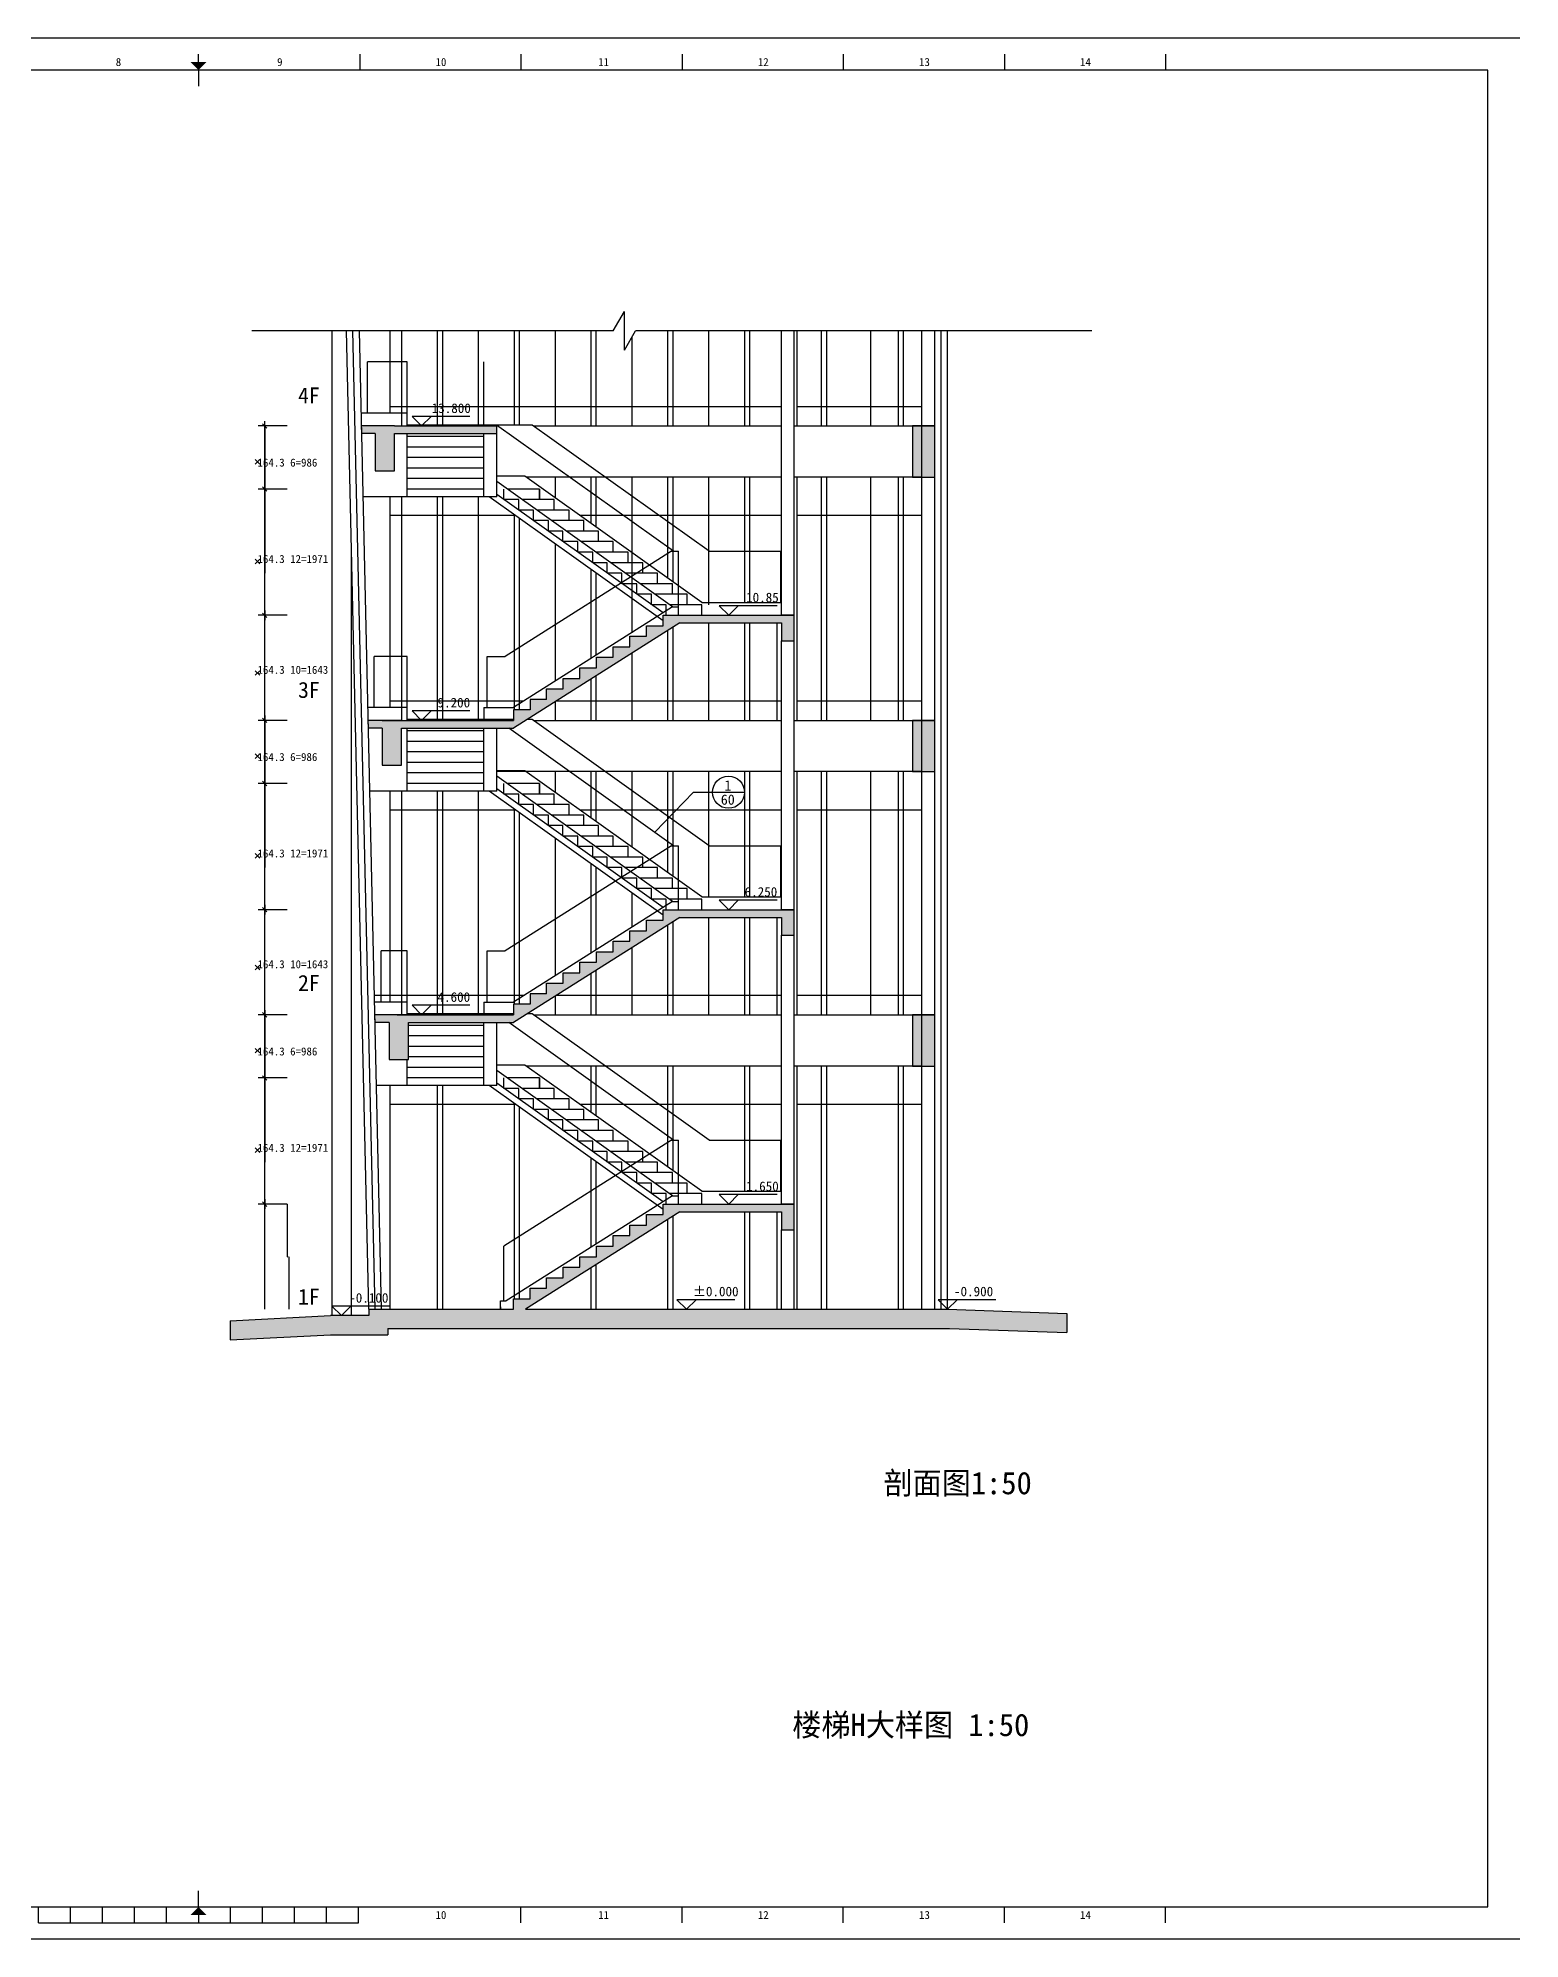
# Model space of a CAD drawing. Header units: metres. Extents: x 163826 to 205876, y -74600 to -44900.
# Drawn here: x 182716 to 205876, y -74600 to -44900 of the extents above; entities that cross this region are included whole.
import ezdxf

# ---------------------------------------------------------------- set-up
doc = ezdxf.new("R2010")
doc.units = ezdxf.units.M
for name, color, linetype in [('A_TEXT', 31, 'Continuous'), ('COL-S', 251, 'Continuous'), ('DIM', 3, 'Continuous'), ('ELEVATER', 62, 'Continuous'), ('LINE', 3, 'Continuous'), ('STAIR', 6, 'Continuous'), ('STRUC', 1, 'Continuous'), ('TEXT', 7, 'Continuous'), ('TK', 9, 'Continuous'), ('WALL', 2, 'Continuous'), ('WIN', 4, 'Continuous'), ('XU', 6, 'Continuous')]:
    doc.layers.add(name, color=color, linetype=linetype)
doc.dimstyles.get("Standard").update_dxf_attribs({"dimtxt": 2.5, "dimasz": 2.5, "dimexe": 1.25, "dimexo": 0.625, "dimtad": 1, "dimcen": 2.5, "dimazin": 3, "dimtfac": 1, "dimtmove": 0, "dimatfit": 3})

# ---------------------------------------------------------------- blocks, each defined once
blk = doc.blocks.new('_DIMX')
blk.add_line((-150, 0), (150, 0))
blk.add_lwpolyline([(-70, -70), (70, 70)])
blk = doc.blocks.new('*D3')
for p, q in [((186258.57, -60161.42), (186258.57, -62461.42)), ((186258.32, -62461.42), (186258.07, -62461.42)), ((186258.57, -64761.42), (186258.57, -62461.42)), ((186258.57, -62461.42), (186258.57, -62461.42)), ((186258.82, -62461.42), (186259.07, -62461.42))]:
    blk.add_line(p, q)
at = {"layer": 'Defpoints'}
for p in [(186258.57, -60161.42), (186258.57, -62461.42), (186258.57, -64761.42)]:
    blk.add_point(p, dxfattribs=at)
at = {"layer": 'DIM', "insert": (186258.57, -62460.295), "char_height": 1, "attachment_point": 5}
blk.add_mtext('0', dxfattribs=at)
blk = doc.blocks.new('*D43')
for p, q in [((186258.57, -50961.42), (186258.57, -53261.42)), ((186258.32, -53261.42), (186258.07, -53261.42)), ((186258.57, -55561.42), (186258.57, -53261.42)), ((186258.57, -53261.42), (186258.57, -53261.42)), ((186258.82, -53261.42), (186259.07, -53261.42))]:
    blk.add_line(p, q)
at = {"layer": 'Defpoints'}
for p in [(186258.57, -50961.42), (186258.57, -53261.42), (186258.57, -55561.42)]:
    blk.add_point(p, dxfattribs=at)
at = {"layer": 'DIM', "insert": (186258.57, -53260.295), "char_height": 1, "attachment_point": 5}
blk.add_mtext('0', dxfattribs=at)
blk = doc.blocks.new('*D44')
for p, q in [((186258.57, -55561.42), (186258.57, -57861.42)), ((186258.32, -57861.42), (186258.07, -57861.42)), ((186258.57, -60161.42), (186258.57, -57861.42)), ((186258.57, -57861.42), (186258.57, -57861.42)), ((186258.82, -57861.42), (186259.07, -57861.42))]:
    blk.add_line(p, q)
at = {"layer": 'Defpoints'}
for p in [(186258.57, -55561.42), (186258.57, -57861.42), (186258.57, -60161.42)]:
    blk.add_point(p, dxfattribs=at)
at = {"layer": 'DIM', "insert": (186258.57, -57860.295), "char_height": 1, "attachment_point": 5}
blk.add_mtext('0', dxfattribs=at)
blk = doc.blocks.new('*D63')
for p, q in [((186608.57, -63118.56), (186608.57, -63939.99)), ((186608.82, -63939.99), (186616.595, -63939.99)), ((186630.595, -63939.99), (186638.37, -63939.99)), ((186638.62, -64761.42), (186638.62, -63939.99))]:
    blk.add_line(p, q)
at = {"layer": 'Defpoints'}
for p in [(186608.57, -63118.56), (186608.57, -63939.99), (186638.62, -64761.42)]:
    blk.add_point(p, dxfattribs=at)
at = {"layer": 'DIM', "insert": (186623.595, -63939.99), "char_height": 1, "attachment_point": 5}
blk.add_mtext('164.3X10=30,05', dxfattribs=at)

msp = doc.modelspace()

# ---------------------------------------------------------------- hatches: boundary and pattern name
at = {"layer": 'COL-S'}
h = msp.add_hatch(dxfattribs=at)
h.set_pattern_fill('SOLID')
h.paths.add_polyline_path([(188286.6, -50961.42), (187986.6, -50961.42), (187771.74, -50961.42), (187774.47, -51081.42), (187986.6, -51081.42), (187986.6, -51661.42), (188286.6, -51661.42), (188286.6, -51081.42), (189884.73, -51081.42), (189884.73, -50961.42), (189316.19, -50961.42)])
h = msp.add_hatch(dxfattribs=at)
h.set_pattern_fill('SOLID')
h.paths.add_polyline_path([(196730.37, -50961.42), (196380.37, -50961.42), (196380.37, -51761.42), (196730.37, -51761.42)])
h.paths.add_polyline_path([(196730.37, -55561.42), (196380.37, -55561.42), (196380.37, -56361.42), (196730.37, -56361.42)])
h.paths.add_polyline_path([(196730.37, -60161.42), (196380.37, -60161.42), (196380.37, -60961.42), (196730.37, -60961.42)])
h = msp.add_hatch(dxfattribs=at)
h.set_pattern_fill('SOLID')
h.paths.add_polyline_path([(194534.73, -53918.56), (194334.73, -53918.56), (192744.73, -53918.56), (192744.73, -54038.56), (194334.73, -54038.56), (194334.73, -54318.56), (194534.73, -54318.56)])
h.paths.add_polyline_path([(192744.73, -54038.56), (192744.73, -53918.56), (192484.73, -53918.56), (192484.73, -54082.85), (192224.73, -54082.85), (192224.73, -54247.14), (191964.73, -54247.14), (191964.73, -54411.42), (191704.73, -54411.42), (191704.73, -54575.71), (191444.73, -54575.71), (191444.73, -54739.99), (191184.73, -54739.99), (191184.73, -54904.28), (190924.73, -54904.28), (190924.73, -55068.56), (190664.73, -55068.56), (190664.73, -55232.85), (190404.73, -55232.85), (190404.73, -55397.14), (190144.73, -55397.14), (190144.73, -55561.42), (188096.13, -55561.42), (187876.35, -55561.42), (187879.07, -55681.42), (188096.13, -55681.42), (188096.13, -56261.42), (188396.13, -56261.42), (188396.13, -55681.42), (190144.73, -55681.42)])
h = msp.add_hatch(dxfattribs=at)
h.set_pattern_fill('SOLID')
h.paths.add_polyline_path([(194534.73, -58518.56), (194334.73, -58518.56), (192744.73, -58518.56), (192744.73, -58638.56), (194334.73, -58638.56), (194334.73, -58918.56), (194534.73, -58918.56)])
h.paths.add_polyline_path([(192744.73, -58638.56), (192744.73, -58518.56), (192484.73, -58518.56), (192484.73, -58682.85), (192224.73, -58682.85), (192224.73, -58847.14), (191964.73, -58847.14), (191964.73, -59011.42), (191704.73, -59011.42), (191704.73, -59175.71), (191444.73, -59175.71), (191444.73, -59339.99), (191184.73, -59339.99), (191184.73, -59504.28), (190924.73, -59504.28), (190924.73, -59668.56), (190664.73, -59668.56), (190664.73, -59832.85), (190404.73, -59832.85), (190404.73, -59997.14), (190144.73, -59997.14), (190144.73, -60161.42), (188330.8, -60161.42), (188205.66, -60161.42), (187980.95, -60161.42), (187983.68, -60281.42), (188205.66, -60281.42), (188205.66, -60861.42), (188505.66, -60861.42), (188505.66, -60281.42), (190144.73, -60281.42)])
h = msp.add_hatch(dxfattribs=at)
h.set_pattern_fill('SOLID')
h.paths.add_polyline_path([(198792.55, -64826.45), (196930.37, -64761.42), (190334.64, -64761.42), (192744.73, -63238.56), (194334.73, -63238.56), (194334.73, -63518.56), (194534.73, -63518.56), (194534.73, -63118.56), (194334.73, -63118.56), (192484.73, -63118.56), (192484.73, -63282.85), (192224.73, -63282.85), (192224.73, -63447.14), (191964.73, -63447.14), (191964.73, -63611.42), (191704.73, -63611.42), (191704.73, -63775.71), (191444.73, -63775.71), (191444.73, -63939.99), (191184.73, -63939.99), (191184.73, -64104.28), (190924.73, -64104.28), (190924.73, -64268.56), (190664.73, -64268.56), (190664.73, -64432.85), (190404.73, -64432.85), (190404.73, -64597.14), (190144.73, -64597.14), (190144.73, -64761.42), (187885.5, -64761.42), (187885.5, -64861.42), (187288.5, -64861.42), (185718.6, -64939.92), (185718.6, -65239.92), (187288.5, -65161.42), (188185.5, -65161.42), (188185.5, -65061.42), (196957.84, -65061.42), (198792.55, -65125.49)])

# ---------------------------------------------------------------- linework, layer by layer
for p, q in [((186608.57, -50961.42), (186158.57, -50961.42)), ((186258.57, -51946.64), (186258.57, -50961.92)), ((186110.46, -51486.02), (186181.17, -51556.73)), ((186181.17, -51486.02), (186110.46, -51556.73)), ((186608.57, -51947.14), (186158.57, -51947.14)), ((186608.57, -51947.14), (186158.57, -51947.14)), ((186258.57, -53918.06), (186258.57, -51947.64)), ((186110.46, -53041.92), (186181.17, -53112.63)), ((186181.17, -53041.92), (186110.46, -53112.63)), ((186608.57, -53918.56), (186158.57, -53918.56)), ((186608.57, -53918.56), (186158.57, -53918.56)), ((186258.57, -55560.92), (186258.57, -53919.06)), ((186110.46, -54785.68), (186181.17, -54856.39)), ((186181.17, -54785.68), (186110.46, -54856.39)), ((186608.57, -55561.42), (186158.57, -55561.42)), ((186608.57, -55561.42), (186158.57, -55561.42)), ((186258.57, -56546.64), (186258.57, -55561.92)), ((186110.46, -56086.02), (186181.17, -56156.73)), ((186181.17, -56086.02), (186110.46, -56156.73)), ((186608.57, -56547.14), (186158.57, -56547.14)), ((186608.57, -56547.14), (186158.57, -56547.14)), ((186258.57, -58518.06), (186258.57, -56547.64)), ((186110.46, -57641.92), (186181.17, -57712.63)), ((186181.17, -57641.92), (186110.46, -57712.63)), ((186608.57, -58518.56), (186158.57, -58518.56)), ((186608.57, -58518.56), (186158.57, -58518.56)), ((186258.57, -60160.92), (186258.57, -58519.06)), ((186110.46, -59385.68), (186181.17, -59456.39)), ((186181.17, -59385.68), (186110.46, -59456.39)), ((186608.57, -60161.42), (186158.57, -60161.42)), ((186608.57, -60161.42), (186158.57, -60161.42)), ((186258.57, -61146.64), (186258.57, -60161.92)), ((186110.46, -60686.02), (186181.17, -60756.73)), ((186181.17, -60686.02), (186110.46, -60756.73)), ((186608.57, -61147.14), (186158.57, -61147.14)), ((186608.57, -61147.14), (186158.57, -61147.14)), ((186258.57, -63118.06), (186258.57, -61147.64)), ((186110.46, -62241.92), (186181.17, -62312.63)), ((186181.17, -62241.92), (186110.46, -62312.63))]:
    msp.add_line(p, q)
at = {"layer": 'DIM'}
msp.add_line((186608.57, -63118.56), (186158.57, -63118.56), dxfattribs=at)
msp.add_line((186608.57, -63118.56), (186158.57, -63118.56), dxfattribs=at)
msp.add_lwpolyline([(192353.12, -57307.87), (192960.3, -56684.16), (193755.98, -56684.16)], dxfattribs=at)
at = {"layer": 'ELEVATER'}
for p, q in [((188955.98, -49476.2), (188955.98, -50961.42)), ((189035.98, -49476.2), (189035.98, -50961.42)), ((190155.98, -49476.2), (190155.98, -50947.14)), ((190235.98, -49476.2), (190235.98, -50947.14)), ((191355.98, -49476.2), (191355.98, -50961.42)), ((191435.98, -49476.2), (191435.98, -50961.42)), ((192555.98, -49476.2), (192555.98, -50961.42)), ((192635.98, -49476.2), (192635.98, -50961.42)), ((193755.98, -49476.2), (193755.98, -50961.42)), ((193835.98, -49476.2), (193835.98, -50961.42)), ((194955.98, -49476.2), (194955.98, -50961.42)), ((195035.98, -49476.2), (195035.98, -50961.42)), ((196155.98, -49476.2), (196155.98, -50961.42)), ((196235.98, -49476.2), (196235.98, -50961.42)), ((196530.37, -64761.42), (196530.37, -49476.2)), ((194334.73, -50661.42), (188217.44, -50661.42)), ((196530.37, -50661.42), (194581.01, -50661.42)), ((194334.73, -51761.42), (190343.18, -51761.42)), ((191355.98, -51761.42), (191355.98, -52483.35)), ((191435.98, -51761.42), (191435.98, -52540.38)), ((192555.98, -51761.42), (192555.98, -53338.72)), ((192635.98, -51761.42), (192635.98, -53395.75)), ((193755.98, -51761.42), (193755.98, -53718.56)), ((193835.98, -51761.42), (193835.98, -53718.56)), ((196530.37, -51761.42), (194581.01, -51761.42)), ((194955.98, -51761.42), (194955.98, -55561.42)), ((195035.98, -51761.42), (195035.98, -55561.42)), ((196155.98, -51761.42), (196155.98, -55561.42)), ((196235.98, -51761.42), (196235.98, -55561.42)), ((188955.98, -52067.14), (188955.98, -55561.42)), ((189035.98, -52067.14), (189035.98, -55561.42)), ((190180.6, -52361.42), (188217.44, -52361.42)), ((190155.98, -52343.87), (190155.98, -55397.14)), ((190235.98, -52400.9), (190235.98, -55397.14)), ((194334.73, -52361.42), (191184.92, -52361.42)), ((196530.37, -52361.42), (194581.01, -52361.42)), ((191355.98, -53199.24), (191355.98, -54596.07)), ((191435.98, -53256.27), (191435.98, -54545.52)), ((193755.98, -54038.56), (193755.98, -55561.42)), ((193835.98, -54038.56), (193835.98, -55561.42)), ((192555.98, -54157.83), (192555.98, -55561.42)), ((192635.98, -54107.28), (192635.98, -55561.42)), ((191355.98, -54916.07), (191355.98, -55561.42)), ((191435.98, -54865.52), (191435.98, -55561.42)), ((190302.99, -55261.42), (188217.44, -55261.42)), ((194334.73, -55261.42), (190809.43, -55261.42)), ((196530.37, -55261.42), (194581.01, -55261.42)), ((194334.73, -56361.42), (189884.73, -56361.42)), ((191355.98, -56361.42), (191355.98, -57083.35)), ((191435.98, -56361.42), (191435.98, -57140.38)), ((192555.98, -56361.42), (192555.98, -57938.72)), ((192635.98, -56361.42), (192635.98, -57995.75)), ((193755.98, -56361.42), (193755.98, -58318.56)), ((193835.98, -56361.42), (193835.98, -58318.56)), ((196530.37, -56361.42), (194581.01, -56361.42)), ((194955.98, -56361.42), (194955.98, -60161.42)), ((195035.98, -56361.42), (195035.98, -60161.42)), ((196155.98, -56361.42), (196155.98, -60161.42)), ((196235.98, -56361.42), (196235.98, -60161.42)), ((188955.98, -56667.14), (188955.98, -60161.42)), ((189035.98, -56667.14), (189035.98, -60161.42)), ((190180.6, -56961.42), (188217.44, -56961.42)), ((190155.98, -56943.87), (190155.98, -59997.14)), ((190235.98, -57000.9), (190235.98, -59997.14)), ((194334.73, -56961.42), (191184.92, -56961.42)), ((196530.37, -56961.42), (194581.01, -56961.42)), ((191355.98, -57799.24), (191355.98, -59196.07)), ((191435.98, -57856.27), (191435.98, -59145.52)), ((192555.98, -58757.83), (192555.98, -60161.42)), ((192635.98, -58707.28), (192635.98, -60161.42)), ((193755.98, -58638.56), (193755.98, -60161.42)), ((193835.98, -58638.56), (193835.98, -60161.42)), ((191355.98, -59516.07), (191355.98, -60161.42)), ((191435.98, -59465.52), (191435.98, -60161.42)), ((190302.99, -59861.42), (187974.13, -59861.42)), ((194334.73, -59861.42), (190809.43, -59861.42)), ((196530.37, -59861.42), (194581.01, -59861.42)), ((194334.73, -60961.42), (190343.18, -60961.42)), ((191355.98, -60961.42), (191355.98, -61683.35)), ((191435.98, -60961.42), (191435.98, -61740.38)), ((192555.98, -60961.42), (192555.98, -62538.72)), ((192635.98, -60961.42), (192635.98, -62595.75)), ((193755.98, -60961.42), (193755.98, -62918.56)), ((193835.98, -60961.42), (193835.98, -62918.56)), ((196530.37, -60961.42), (194581.01, -60961.42)), ((194955.98, -60961.42), (194955.98, -64761.42)), ((195035.98, -60961.42), (195035.98, -64761.42)), ((196155.98, -60961.42), (196155.98, -64761.42)), ((196235.98, -60961.42), (196235.98, -64761.42)), ((188955.98, -61267.14), (188955.98, -64761.42)), ((189035.98, -61267.14), (189035.98, -64761.42)), ((190180.6, -61561.42), (188217.44, -61561.42)), ((190155.98, -61543.87), (190155.98, -64597.14)), ((190235.98, -61600.9), (190235.98, -64597.14)), ((194334.73, -61561.42), (191184.92, -61561.42)), ((196530.37, -61561.42), (194581.01, -61561.42)), ((191355.98, -62399.24), (191355.98, -63796.07)), ((191435.98, -62456.27), (191435.98, -63745.52)), ((193755.98, -63238.56), (193755.98, -64761.42)), ((193835.98, -63238.56), (193835.98, -64761.42)), ((192555.98, -63357.83), (192555.98, -64761.42)), ((192635.98, -63307.28), (192635.98, -64761.42)), ((191355.98, -64116.07), (191355.98, -64761.42)), ((191435.98, -64065.52), (191435.98, -64761.42))]:
    msp.add_line(p, q, dxfattribs=at)
for points in [[(188395.98, -49476.2), (188395.98, -50961.42)], [(189595.98, -49476.2), (189595.98, -50961.42)], [(190795.98, -49476.2), (190795.98, -50961.42)], [(191995.98, -49579.43), (191995.98, -50961.42)], [(193195.98, -49476.2), (193195.98, -50961.42)], [(195724.4, -49476.2), (195724.4, -50961.42)], [(190795.98, -51761.42), (190795.98, -52084.18)], [(191995.98, -51761.42), (191995.98, -54191.68)], [(193195.98, -51761.42), (193195.98, -53753.44)], [(195724.4, -51761.42), (195724.4, -55561.42)], [(188395.98, -52067.14), (188395.98, -55561.42)], [(189595.98, -52067.14), (189595.98, -55561.42)], [(190795.98, -52800.07), (190795.98, -54949.92)], [(193195.98, -54038.56), (193195.98, -55561.42)], [(191995.98, -54511.68), (191995.98, -55561.42)], [(190795.98, -55269.92), (190795.98, -55561.42)], [(190795.98, -56361.42), (190795.98, -56684.18)], [(191995.98, -56361.42), (191995.98, -57539.55)], [(193195.98, -56361.42), (193195.98, -58318.56)], [(195724.4, -56361.42), (195724.4, -60161.42)], [(188395.98, -56667.14), (188395.98, -60161.42)], [(189595.98, -56667.14), (189595.98, -60161.42)], [(190795.98, -57400.07), (190795.98, -59549.92)], [(191995.98, -58255.44), (191995.98, -58791.68)], [(193195.98, -58638.56), (193195.98, -60161.42)], [(191995.98, -59111.68), (191995.98, -60161.42)], [(190795.98, -59869.92), (190795.98, -60161.42)]]:
    msp.add_lwpolyline(points, dxfattribs=at)
at = {"layer": 'LINE'}
for p, q in [((188217.44, -50761.42), (188217.44, -49476.2)), ((194581.01, -50961.42), (194581.01, -49476.2)), ((194581.01, -55561.42), (194581.01, -51761.42)), ((188217.44, -55361.42), (188217.44, -52067.14)), ((194268.8, -55561.42), (194268.8, -54038.56)), ((194581.01, -60161.42), (194581.01, -56361.42)), ((188217.44, -59961.42), (188217.44, -56667.14)), ((194268.8, -60161.42), (194268.8, -58638.56)), ((194581.01, -64761.42), (194581.01, -60961.42)), ((188217.44, -64761.42), (188217.44, -61267.14)), ((194268.8, -64761.42), (194268.8, -63238.56))]:
    msp.add_line(p, q, dxfattribs=at)
msp.add_circle((193505.98, -56684.16), 250, dxfattribs=at)
at = {"layer": 'STAIR'}
for p, q in [((187311.32, -64861.42), (187311.32, -49476.2)), ((187867.2, -50761.42), (187867.2, -49961.42)), ((188483.78, -49961.42), (187867.2, -49961.42)), ((188483.78, -50961.42), (188483.78, -49961.42)), ((189683.78, -50961.42), (189683.78, -49961.42)), ((190436.83, -50947.14), (188483.78, -50947.14)), ((192647.15, -52918.56), (189881.43, -50947.14)), ((189884.73, -52067.14), (189884.73, -51081.42)), ((193202.55, -52918.56), (190436.83, -50947.14)), ((190456.87, -50961.42), (194334.73, -50961.42)), ((194534.73, -50961.42), (196730.37, -50961.42)), ((190323.14, -51747.14), (189884.73, -51747.14)), ((192632.74, -53789.33), (189884.73, -51830.52)), ((190553.62, -51947.14), (190048.33, -51947.14)), ((193088.86, -53718.56), (190323.14, -51747.14)), ((190553.62, -51947.14), (190553.62, -52111.42)), ((194334.73, -51761.42), (191579.19, -51761.42)), ((196380.37, -51761.42), (194534.73, -51761.42)), ((189884.73, -52067.14), (187796.89, -52067.14)), ((192484, -54003.31), (189767.75, -52067.14)), ((192484, -53883.31), (189884.73, -52030.52)), ((190784.09, -52111.42), (190278.8, -52111.42)), ((191014.57, -52275.71), (190509.28, -52275.71)), ((191248.15, -52439.99), (190739.75, -52439.99)), ((191475.52, -52604.28), (190970.23, -52604.28)), ((191706, -52768.56), (191200.71, -52768.56)), ((192614.73, -52918.56), (190014.73, -54561.42)), ((191939.57, -52932.85), (191431.18, -52932.85)), ((192166.95, -53097.14), (191661.66, -53097.14)), ((192614.73, -52918.56), (192724.73, -52918.56)), ((192724.73, -53918.56), (192724.73, -52918.56)), ((193202.55, -52918.56), (194324.73, -52918.56)), ((194324.73, -53718.56), (194324.73, -52918.56)), ((192397.43, -53261.42), (191892.14, -53261.42)), ((192631, -53425.71), (192122.61, -53425.71)), ((192858.38, -53589.99), (192353.09, -53589.99)), ((192858.38, -53754.28), (192583.57, -53754.28)), ((193088.86, -53718.56), (194334.73, -53718.56)), ((194534.73, -53918.56), (194534.73, -53718.56)), ((192632.74, -53789.33), (190144.73, -55361.42)), ((192632.74, -53789.33), (192724.73, -53789.33)), ((187971.8, -55361.42), (187971.8, -54561.42)), ((188483.78, -54561.42), (187971.8, -54561.42)), ((188483.78, -55561.42), (188483.78, -54561.42)), ((189733.78, -55361.42), (189733.78, -54561.42)), ((189733.78, -54561.42), (190014.73, -54561.42)), ((189733.78, -54561.42), (189904.73, -54561.42)), ((189683.78, -55361.42), (190144.73, -55361.42)), ((189683.78, -55361.42), (189683.78, -55561.42)), ((190144.73, -55547.14), (188483.78, -55547.14)), ((189901.48, -55561.42), (189881.43, -55547.14)), ((189884.73, -56667.14), (189884.73, -55681.42)), ((192648.7, -57518.56), (190071.37, -55681.42)), ((190436.83, -55547.14), (190357.25, -55547.14)), ((193204.1, -57518.56), (190438.38, -55547.14)), ((190456.87, -55561.42), (194334.73, -55561.42)), ((194534.73, -55561.42), (196730.37, -55561.42)), ((190323.14, -56347.14), (189884.73, -56347.14)), ((193088.86, -58318.56), (190323.14, -56347.14)), ((194334.73, -56361.42), (191579.19, -56361.42)), ((196380.37, -56361.42), (194534.73, -56361.42)), ((189884.73, -56667.14), (187901.49, -56667.14)), ((192484, -58603.31), (189767.75, -56667.14)), ((192632.74, -58389.33), (189884.73, -56430.52)), ((192484, -58483.31), (189884.73, -56630.52)), ((190553.62, -56547.14), (190048.33, -56547.14)), ((190784.09, -56711.42), (190278.8, -56711.42)), ((190553.62, -56547.14), (190553.62, -56711.42)), ((191014.57, -56875.71), (190509.28, -56875.71)), ((191248.15, -57039.99), (190739.75, -57039.99)), ((191475.52, -57204.28), (190970.23, -57204.28)), ((192614.73, -57518.56), (190014.73, -59161.42)), ((191706, -57368.56), (191200.71, -57368.56)), ((191939.57, -57532.85), (191431.18, -57532.85)), ((192614.73, -57518.56), (192724.73, -57518.56)), ((192724.73, -58518.56), (192724.73, -57518.56)), ((193202.55, -57518.56), (194324.73, -57518.56)), ((194324.73, -58318.56), (194324.73, -57518.56)), ((192166.95, -57697.14), (191661.66, -57697.14)), ((192397.43, -57861.42), (191892.14, -57861.42)), ((192631, -58025.71), (192122.61, -58025.71)), ((192858.38, -58189.99), (192353.09, -58189.99)), ((192632.74, -58389.33), (190144.73, -59961.42)), ((192858.38, -58354.28), (192583.57, -58354.28)), ((192632.74, -58389.33), (192724.73, -58389.33)), ((193088.86, -58318.56), (194334.73, -58318.56)), ((194534.73, -58518.56), (194534.73, -58318.56)), ((188076.35, -59959.27), (188076.35, -59161.42)), ((188483.78, -59161.42), (188076.35, -59161.42)), ((188483.78, -60161.42), (188483.78, -59161.42)), ((189733.78, -59961.42), (189733.78, -59161.42)), ((189733.78, -59161.42), (190014.73, -59161.42)), ((189733.78, -59161.42), (189904.73, -59161.42)), ((189683.78, -59961.42), (190144.73, -59961.42)), ((189683.78, -59961.42), (189683.78, -60161.42)), ((190144.73, -60147.14), (188483.78, -60147.14)), ((189901.48, -60161.42), (189881.43, -60147.14)), ((189884.73, -61267.14), (189884.73, -60281.42)), ((192648.7, -62118.56), (190071.37, -60281.42)), ((190436.83, -60147.14), (190357.25, -60147.14)), ((193204.1, -62118.56), (190438.38, -60147.14)), ((190456.87, -60161.42), (194334.73, -60161.42)), ((194534.73, -60161.42), (196730.37, -60161.42)), ((190323.14, -60947.14), (189884.73, -60947.14)), ((192632.74, -62989.33), (189884.73, -61030.52)), ((190553.62, -61147.14), (190048.33, -61147.14)), ((193088.86, -62918.56), (190323.14, -60947.14)), ((190553.62, -61147.14), (190553.62, -61311.42)), ((194334.73, -60961.42), (191579.19, -60961.42)), ((196380.37, -60961.42), (194534.73, -60961.42)), ((189884.73, -61267.14), (188006.09, -61267.14)), ((192484, -63203.31), (189767.75, -61267.14)), ((192484, -63083.31), (189884.73, -61230.52)), ((190784.09, -61311.42), (190278.8, -61311.42)), ((191014.57, -61475.71), (190509.28, -61475.71)), ((191248.15, -61639.99), (190739.75, -61639.99)), ((191475.52, -61804.28), (190970.23, -61804.28)), ((191706, -61968.56), (191200.71, -61968.56)), ((192614.73, -62118.56), (189993.78, -63774.66)), ((191939.57, -62132.85), (191431.18, -62132.85)), ((192166.95, -62297.14), (191661.66, -62297.14)), ((192614.73, -62118.56), (192724.73, -62118.56)), ((192724.73, -63118.56), (192724.73, -62118.56)), ((193202.55, -62118.56), (194324.73, -62118.56)), ((194324.73, -62918.56), (194324.73, -62118.56)), ((192397.43, -62461.42), (191892.14, -62461.42)), ((192631, -62625.71), (192122.61, -62625.71)), ((192858.38, -62789.99), (192353.09, -62789.99)), ((192858.38, -62954.28), (192583.57, -62954.28)), ((193088.86, -62918.56), (194334.73, -62918.56)), ((194534.73, -63118.56), (194534.73, -62918.56)), ((192632.74, -62989.33), (190033.95, -64631.42)), ((192632.74, -62989.33), (192724.73, -62989.33)), ((189993.78, -64631.42), (189993.78, -63774.66)), ((189943.78, -64761.42), (189943.78, -64631.42)), ((189943.78, -64631.42), (190033.95, -64631.42)), ((189943.78, -64725.71), (189943.78, -64761.42))]:
    msp.add_line(p, q, dxfattribs=at)
for points in [[(188483.78, -50761.42), (187767.2, -50761.42)], [(193088.86, -53918.56), (193088.86, -53754.28), (192858.38, -53754.28), (192858.38, -53589.99), (192631, -53589.99), (192631, -53425.71), (192397.43, -53425.71), (192397.43, -53261.42), (192166.95, -53261.42), (192166.95, -53097.14), (191939.57, -53097.14), (191939.57, -52932.85), (191706, -52932.85), (191706, -52768.56), (191475.52, -52768.56), (191475.52, -52604.28), (191248.15, -52604.28), (191248.15, -52439.99), (191014.57, -52439.99), (191014.57, -52275.71), (190784.09, -52275.71), (190784.09, -52111.42), (190553.62, -52111.42), (190553.62, -51947.14)], [(188483.78, -55361.42), (187871.8, -55361.42)], [(193088.86, -58518.56), (193088.86, -58354.28), (192858.38, -58354.28), (192858.38, -58189.99), (192631, -58189.99), (192631, -58025.71), (192397.43, -58025.71), (192397.43, -57861.42), (192166.95, -57861.42), (192166.95, -57697.14), (191939.57, -57697.14), (191939.57, -57532.85), (191706, -57532.85), (191706, -57368.56), (191475.52, -57368.56), (191475.52, -57204.28), (191248.15, -57204.28), (191248.15, -57039.99), (191014.57, -57039.99), (191014.57, -56875.71), (190784.09, -56875.71), (190784.09, -56711.42), (190553.62, -56711.42), (190553.62, -56547.14)], [(188483.78, -59961.42), (187976.4, -59961.42)], [(193088.86, -63118.56), (193088.86, -62954.28), (192858.38, -62954.28), (192858.38, -62789.99), (192631, -62789.99), (192631, -62625.71), (192397.43, -62625.71), (192397.43, -62461.42), (192166.95, -62461.42), (192166.95, -62297.14), (191939.57, -62297.14), (191939.57, -62132.85), (191706, -62132.85), (191706, -61968.56), (191475.52, -61968.56), (191475.52, -61804.28), (191248.15, -61804.28), (191248.15, -61639.99), (191014.57, -61639.99), (191014.57, -61475.71), (190784.09, -61475.71), (190784.09, -61311.42), (190553.62, -61311.42), (190553.62, -61147.14)]]:
    msp.add_lwpolyline(points, dxfattribs=at)
at = {"layer": 'STRUC'}
for p, q in [((187986.6, -50961.42), (187771.74, -50961.42)), ((187774.47, -51081.42), (187771.74, -50961.42)), ((187986.6, -51081.42), (187774.47, -51081.42)), ((188286.6, -50961.42), (189884.73, -50961.42)), ((188286.6, -51081.42), (189884.73, -51081.42)), ((189884.73, -50961.42), (189316.19, -50961.42)), ((189884.73, -51081.42), (189884.73, -50961.42)), ((192744.73, -54038.56), (190144.73, -55681.42)), ((192484.73, -53918.56), (194534.73, -53918.56)), ((192744.73, -54038.56), (194334.73, -54038.56)), ((187879.07, -55681.42), (187876.35, -55561.42)), ((188096.13, -55561.42), (187876.35, -55561.42)), ((188096.13, -55681.42), (187879.07, -55681.42)), ((188096.13, -55561.42), (190144.73, -55561.42)), ((188396.13, -55681.42), (190144.73, -55681.42)), ((192744.73, -58638.56), (190144.73, -60281.42)), ((192484.73, -58518.56), (194534.73, -58518.56)), ((192744.73, -58638.56), (194334.73, -58638.56)), ((187983.68, -60281.42), (187980.95, -60161.42)), ((188205.66, -60161.42), (187980.95, -60161.42)), ((188205.66, -60281.42), (187983.68, -60281.42)), ((188330.8, -60161.42), (190144.73, -60161.42)), ((188505.66, -60281.42), (190144.73, -60281.42)), ((192744.73, -63238.56), (190334.64, -64761.42)), ((192484.73, -63118.56), (194534.73, -63118.56)), ((192744.73, -63238.56), (194334.73, -63238.56)), ((185718.6, -64939.92), (187288.5, -64861.42)), ((185718.6, -64939.92), (185718.6, -65239.92)), ((187885.5, -64861.42), (187288.5, -64861.42)), ((187885.5, -64761.42), (190144.73, -64761.42)), ((187885.5, -64761.42), (187885.5, -64861.42)), ((190334.64, -64761.42), (196930.37, -64761.42)), ((196930.37, -64761.42), (198792.55, -64826.45)), ((198792.55, -64826.45), (198792.55, -65125.49)), ((185718.6, -65239.92), (187288.5, -65161.42)), ((187288.5, -65161.42), (188185.5, -65161.42)), ((188185.5, -65061.42), (196957.84, -65061.42)), ((188185.5, -65061.42), (188185.5, -65161.42)), ((196957.84, -65061.42), (198792.55, -65125.49))]:
    msp.add_line(p, q, dxfattribs=at)
for points in [[(188286.6, -50961.42), (187986.6, -50961.42)], [(187986.6, -51081.42), (187986.6, -51661.42), (188286.6, -51661.42), (188286.6, -51081.42)], [(190664.73, -55232.85), (190664.73, -55068.56), (190924.73, -55068.56), (190924.73, -54904.28), (191184.73, -54904.28), (191184.73, -54739.99), (191444.73, -54739.99), (191444.73, -54575.71), (191704.73, -54575.71), (191704.73, -54411.42), (191964.73, -54411.42), (191964.73, -54247.14), (192224.73, -54247.14), (192224.73, -54082.85), (192484.73, -54082.85), (192484.73, -53918.56)], [(194334.73, -54038.56), (194334.73, -54318.56), (194534.73, -54318.56), (194534.73, -53918.56), (194334.73, -53918.56)], [(190664.73, -55232.85), (190404.73, -55232.85), (190404.73, -55397.14), (190144.73, -55397.14), (190144.73, -55561.42)], [(188396.13, -55561.42), (188096.13, -55561.42)], [(188096.13, -55681.42), (188096.13, -56261.42), (188396.13, -56261.42), (188396.13, -55681.42)], [(190664.73, -59832.85), (190664.73, -59668.56), (190924.73, -59668.56), (190924.73, -59504.28), (191184.73, -59504.28), (191184.73, -59339.99), (191444.73, -59339.99), (191444.73, -59175.71), (191704.73, -59175.71), (191704.73, -59011.42), (191964.73, -59011.42), (191964.73, -58847.14), (192224.73, -58847.14), (192224.73, -58682.85), (192484.73, -58682.85), (192484.73, -58518.56)], [(194334.73, -58638.56), (194334.73, -58918.56), (194534.73, -58918.56), (194534.73, -58518.56), (194334.73, -58518.56)], [(190664.73, -59832.85), (190404.73, -59832.85), (190404.73, -59997.14), (190144.73, -59997.14), (190144.73, -60161.42)], [(188505.66, -60161.42), (188205.66, -60161.42)], [(188205.66, -60281.42), (188205.66, -60861.42), (188505.66, -60861.42), (188505.66, -60281.42)], [(190664.73, -64432.85), (190664.73, -64268.56), (190924.73, -64268.56), (190924.73, -64104.28), (191184.73, -64104.28), (191184.73, -63939.99), (191444.73, -63939.99), (191444.73, -63775.71), (191704.73, -63775.71), (191704.73, -63611.42), (191964.73, -63611.42), (191964.73, -63447.14), (192224.73, -63447.14), (192224.73, -63282.85), (192484.73, -63282.85), (192484.73, -63118.56)], [(194334.73, -63238.56), (194334.73, -63518.56), (194534.73, -63518.56), (194534.73, -63118.56), (194334.73, -63118.56)], [(189884.73, -64761.42), (189884.73, -64761.42), (190144.73, -64761.42), (190144.73, -64597.14), (190404.73, -64597.14), (190404.73, -64432.85), (190664.73, -64432.85)]]:
    msp.add_lwpolyline(points, dxfattribs=at)
for points in [[(196380.37, -51761.42), (196730.37, -51761.42), (196730.37, -50961.42), (196380.37, -50961.42)], [(196380.37, -56361.42), (196730.37, -56361.42), (196730.37, -55561.42), (196380.37, -55561.42)], [(196380.37, -60961.42), (196730.37, -60961.42), (196730.37, -60161.42), (196380.37, -60161.42)]]:
    msp.add_lwpolyline(points, close=True, dxfattribs=at)
at = {"layer": 'TEXT'}
for points in [[(189466.17, -50811.72), (188560.67, -50811.72), (188710.38, -50961.42), (188860.08, -50811.72)], [(194265.53, -53768.86), (193360.03, -53768.86), (193509.73, -53918.56), (193659.43, -53768.86)], [(189466.17, -55411.72), (188560.67, -55411.72), (188710.38, -55561.42), (188860.08, -55411.72)], [(194265.53, -58368.86), (193360.03, -58368.86), (193509.73, -58518.56), (193659.43, -58368.86)], [(189466.17, -60011.72), (188560.67, -60011.72), (188710.38, -60161.42), (188860.08, -60011.72)], [(194265.53, -62968.86), (193360.03, -62968.86), (193509.73, -63118.56), (193659.43, -62968.86)], [(188212.19, -64711.72), (187306.69, -64711.72), (187456.39, -64861.42), (187606.09, -64711.72)], [(193605, -64611.72), (192699.5, -64611.72), (192849.2, -64761.42), (192998.9, -64611.72)], [(197686.16, -64611.72), (196780.67, -64611.72), (196930.37, -64761.42), (197080.07, -64611.72)]]:
    msp.add_lwpolyline(points, dxfattribs=at)
at = {"layer": 'TK'}
for p, q in [((205875.51, -44900.07), (163825.51, -44900.07)), ((185225.51, -45400.07), (185225.51, -45650.07)), ((187744.26, -45150.07), (187744.26, -45400.07)), ((190263.01, -45150.07), (190263.01, -45400.07)), ((192781.76, -45150.07), (192781.76, -45400.07)), ((195300.51, -45150.07), (195300.51, -45400.07)), ((197819.26, -45150.07), (197819.26, -45400.07)), ((200338.01, -45150.07), (200338.01, -45400.07)), ((185225.51, -74100.07), (185225.51, -73850.07)), ((182725.51, -74350.07), (182725.51, -74100.07)), ((183225.51, -74350.07), (183225.51, -74100.07)), ((183725.51, -74350.07), (183725.51, -74100.07)), ((184225.51, -74350.07), (184225.51, -74100.07)), ((184725.51, -74350.07), (184725.51, -74100.07)), ((185725.51, -74350.07), (185725.51, -74100.07)), ((186225.51, -74350.07), (186225.51, -74100.07)), ((186725.51, -74350.07), (186725.51, -74100.07)), ((187225.51, -74350.07), (187225.51, -74100.07)), ((187725.51, -74350.07), (187725.51, -74100.07)), ((190263.01, -74350.07), (190263.01, -74100.07)), ((192781.76, -74350.07), (192781.76, -74100.07)), ((195300.51, -74350.07), (195300.51, -74100.07)), ((197819.26, -74350.07), (197819.26, -74100.07)), ((200338.01, -74350.07), (200338.01, -74100.07)), ((182725.51, -74350.07), (187725.51, -74350.07)), ((163825.51, -74600.07), (205875.51, -74600.07))]:
    msp.add_line(p, q, dxfattribs=at)
msp.add_lwpolyline([(205375.51, -45400.07), (165075.51, -45400.07), (165075.51, -74100.07), (205375.51, -74100.07)], close=True, dxfattribs=at)
for points in [[(185225.51, -45275.07), (185225.51, -45150.07)], [(185225.51, -74225.07), (185225.51, -74350.07)]]:
    msp.add_lwpolyline(points, dxfattribs=at)
for points in [[(185100.51, -45275.07), (185350.51, -45275.07), (185225.51, -45400.07)], [(185100.51, -74225.07), (185350.51, -74225.07), (185225.51, -74100.07)]]:
    msp.add_solid(points, dxfattribs=at)
at = {"layer": 'WALL'}
for p, q in [((194334.73, -53918.56), (194334.73, -49476.2)), ((194534.73, -64761.42), (194534.73, -49476.2)), ((196530.37, -50961.42), (196530.37, -49476.2)), ((196730.37, -64761.42), (196730.37, -49476.2)), ((196530.37, -55561.42), (196530.37, -51761.42)), ((194334.73, -58518.56), (194334.73, -54318.56)), ((196530.37, -60161.42), (196530.37, -56361.42)), ((194334.73, -63118.56), (194334.73, -58918.56)), ((196530.37, -64761.42), (196530.37, -60961.42)), ((194334.73, -64761.42), (194334.73, -63518.56))]:
    msp.add_line(p, q, dxfattribs=at)
at = {"layer": 'WIN'}
for p, q in [((191706.83, -49476.2), (191881.21, -49174.18)), ((191881.21, -49778.22), (191881.21, -49174.18)), ((191706.83, -49476.2), (186057.95, -49476.2)), ((187885.5, -64761.42), (187537.92, -49476.2)), ((187985.52, -64761.42), (187637.94, -49476.2)), ((188085.55, -64761.42), (187737.97, -49476.2)), ((191881.21, -49778.22), (192055.58, -49476.2)), ((199186.98, -49476.2), (192055.58, -49476.2)), ((196730.37, -64761.42), (196730.37, -49476.2)), ((196830.37, -64761.42), (196830.37, -49476.2)), ((196930.37, -64761.42), (196930.37, -49476.2))]:
    msp.add_line(p, q, dxfattribs=at)
at = {"layer": 'XU'}
for p, q in [((188483.78, -52067.14), (188483.78, -51081.42)), ((189683.78, -52067.14), (189683.78, -51081.42)), ((189683.78, -51125.71), (188483.78, -51125.71)), ((189683.78, -51289.99), (188483.78, -51289.99)), ((189683.78, -51454.28), (188483.78, -51454.28)), ((189683.78, -51618.56), (188483.78, -51618.56)), ((189683.78, -51782.85), (188483.78, -51782.85)), ((189683.78, -51947.14), (188483.78, -51947.14)), ((187617.44, -64861.42), (187617.44, -52973.37)), ((188483.78, -56667.14), (188483.78, -55681.42)), ((188483.78, -56667.14), (188483.78, -55681.42)), ((189683.78, -55725.71), (188483.78, -55725.71)), ((189683.78, -56667.14), (189683.78, -55681.42)), ((189683.78, -55889.99), (188483.78, -55889.99)), ((189683.78, -56054.28), (188483.78, -56054.28)), ((189683.78, -56218.56), (188483.78, -56218.56)), ((189683.78, -56382.85), (188483.78, -56382.85)), ((189683.78, -56547.14), (188483.78, -56547.14)), ((189683.78, -61267.14), (189683.78, -60281.42)), ((189683.78, -60325.71), (188505.66, -60325.71)), ((189683.78, -60489.99), (188505.66, -60489.99)), ((188483.78, -61267.14), (188483.78, -60861.42)), ((189683.78, -60654.28), (188505.66, -60654.28)), ((189683.78, -60818.56), (188505.66, -60818.56)), ((189683.78, -60982.85), (188483.78, -60982.85)), ((189683.78, -61147.14), (188483.78, -61147.14))]:
    msp.add_line(p, q, dxfattribs=at)
for points in [[(192533.46, -53918.56), (192533.46, -53754.28), (192302.99, -53754.28), (192302.99, -53589.99), (192075.61, -53589.99), (192075.61, -53425.71), (191842.03, -53425.71), (191842.03, -53261.42), (191611.56, -53261.42), (191611.56, -53097.14), (191384.18, -53097.14), (191384.18, -52932.85), (191150.6, -52932.85), (191150.6, -52768.56), (190920.13, -52768.56), (190920.13, -52604.28), (190692.75, -52604.28), (190692.75, -52439.99), (190459.17, -52439.99), (190459.17, -52275.71), (190228.7, -52275.71), (190228.7, -52111.42), (189998.22, -52111.42), (189998.22, -51947.14)], [(192533.46, -58518.56), (192533.46, -58354.28), (192302.99, -58354.28), (192302.99, -58189.99), (192075.61, -58189.99), (192075.61, -58025.71), (191842.03, -58025.71), (191842.03, -57861.42), (191611.56, -57861.42), (191611.56, -57697.14), (191384.18, -57697.14), (191384.18, -57532.85), (191150.6, -57532.85), (191150.6, -57368.56), (190920.13, -57368.56), (190920.13, -57204.28), (190692.75, -57204.28), (190692.75, -57039.99), (190459.17, -57039.99), (190459.17, -56875.71), (190228.7, -56875.71), (190228.7, -56711.42), (189998.22, -56711.42), (189998.22, -56547.14)], [(192533.46, -63118.56), (192533.46, -62954.28), (192302.99, -62954.28), (192302.99, -62789.99), (192075.61, -62789.99), (192075.61, -62625.71), (191842.03, -62625.71), (191842.03, -62461.42), (191611.56, -62461.42), (191611.56, -62297.14), (191384.18, -62297.14), (191384.18, -62132.85), (191150.6, -62132.85), (191150.6, -61968.56), (190920.13, -61968.56), (190920.13, -61804.28), (190692.75, -61804.28), (190692.75, -61639.99), (190459.17, -61639.99), (190459.17, -61475.71), (190228.7, -61475.71), (190228.7, -61311.42), (189998.22, -61311.42), (189998.22, -61147.14)]]:
    msp.add_lwpolyline(points, dxfattribs=at)

# ---------------------------------------------------------------- block references
at = {"xscale": 0.5, "yscale": 0.5, "zscale": 0.5, "rotation": 270}
for p in [(186258.57, -51947.14), (186258.57, -55561.42), (186258.57, -56547.14), (186258.57, -60161.42), (186258.57, -61147.14)]:
    msp.add_blockref('_DIMX', p, dxfattribs=at)
at = {"layer": 'DIM', "xscale": 0.5, "yscale": 0.5, "zscale": 0.5}
for p, rotation in [((186258.57, -50961.42), 90), ((186258.57, -51947.14), 90), ((186258.57, -53918.56), 90), ((186258.57, -53918.56), 270), ((186258.57, -55561.42), 90), ((186258.57, -56547.14), 90), ((186258.57, -58518.56), 90), ((186258.57, -58518.56), 270), ((186258.57, -60161.42), 90), ((186258.57, -61147.14), 90), ((186258.57, -63118.56), 90), ((186258.57, -63118.56), 270)]:
    msp.add_blockref('_DIMX', p, dxfattribs=dict(at, rotation=rotation))

# ---------------------------------------------------------------- texts
at = {"char_height": 125, "attachment_point": 1}
for s, insert in [('164.3 6=986', (186146.07, -51470.73)), ('164.3 12=1971', (186146.07, -52976.86)), ('164.3 10=1643', (186146.07, -54708.35)), ('164.3 6=986', (186146.07, -56070.73)), ('164.3 12=1971', (186146.07, -57576.86)), ('164.3 10=1643', (186146.07, -59308.35)), ('164.3 6=986', (186146.07, -60670.73)), ('164.3 12=1971', (186146.07, -62176.86))]:
    msp.add_mtext(s, dxfattribs=dict(at, insert=insert))
at = {"layer": 'A_TEXT'}
for s, p in [('60', (193386.67, -56878.77, -0.19)), ('1', (193443.39, -56657.6, -0.19))]:
    msp.add_text(s, height=160, dxfattribs=at).set_placement(p)
at = {"layer": 'TEXT'}
for s, height, p in [('4F', 250, (186779.5, -50609.48)), ('13.800', 150, (188868.04, -50758.48)), ('10.85', 150, (193781.69, -53715.62)), ('3F', 250, (186779.5, -55209.94)), ('9.200', 150, (188959.47, -55358.48)), ('6.250', 150, (193758.83, -58315.62)), ('2F', 250, (186779.5, -59787.94)), ('4.600', 150, (188959.47, -59958.48)), ('1.650', 150, (193781.69, -62915.62)), ('1F', 250, (186779.5, -64690.59)), ('%%p0.000', 150, (192949.73, -64558.48)), ('-0.900', 150, (197030.89, -64558.48)), ('-0.100', 150, (187579.77, -64658.48)), ('剖面图1:50', 350, (195929.07, -67651.69)), ('楼梯H大样图 1:50', 350, (194503.54, -71430.68))]:
    msp.add_text(s, height=height, rotation=360, dxfattribs=at).set_placement(p)
at = {"layer": 'TK'}
for s, p in [('8', (183930.72, -45337.57)), ('9', (186452, -45337.57)), ('10', (188927.74, -45337.57)), ('11', (191469.26, -45337.57)), ('12', (193965.24, -45337.57)), ('13', (196483.99, -45337.57)), ('14', (199000.21, -45337.57)), ('10', (188927.74, -74287.57)), ('11', (191469.26, -74287.57)), ('12', (193965.24, -74287.57)), ('13', (196483.99, -74287.57)), ('14', (199000.21, -74287.57))]:
    msp.add_text(s, height=125, dxfattribs=at).set_placement(p)

# ---------------------------------------------------------------- dimensions: what is measured, and where the dimension line sits
at = {"layer": 'DIM'}
for base, p1, p2, picture, middle in [((186258.57, -53261.42), (186258.57, -55561.42), (186258.57, -50961.42), '*D43', (186258.57, -53260.295)), ((186258.57, -57861.42), (186258.57, -60161.42), (186258.57, -55561.42), '*D44', (186258.57, -57860.295)), ((186258.57, -62461.42), (186258.57, -64761.42), (186258.57, -60161.42), '*D3', (186258.57, -62460.295))]:
    dim = msp.add_linear_dim(base=base, p1=p1, p2=p2, dimstyle='Standard', dxfattribs=at)
    dim.commit()
    dim.dimension.update_dxf_attribs({"geometry": picture, "text_midpoint": middle})
dim = msp.add_linear_dim(base=(186608.57, -63939.99), p1=(186608.57, -63118.56), p2=(186638.62, -64761.42), text='164.3X10=<>', dimstyle='Standard', dxfattribs=at)
dim.commit()
dim.dimension.update_dxf_attribs({"geometry": '*D63', "text_midpoint": (186623.595, -63939.99)})

doc.saveas('drawing.dxf')
